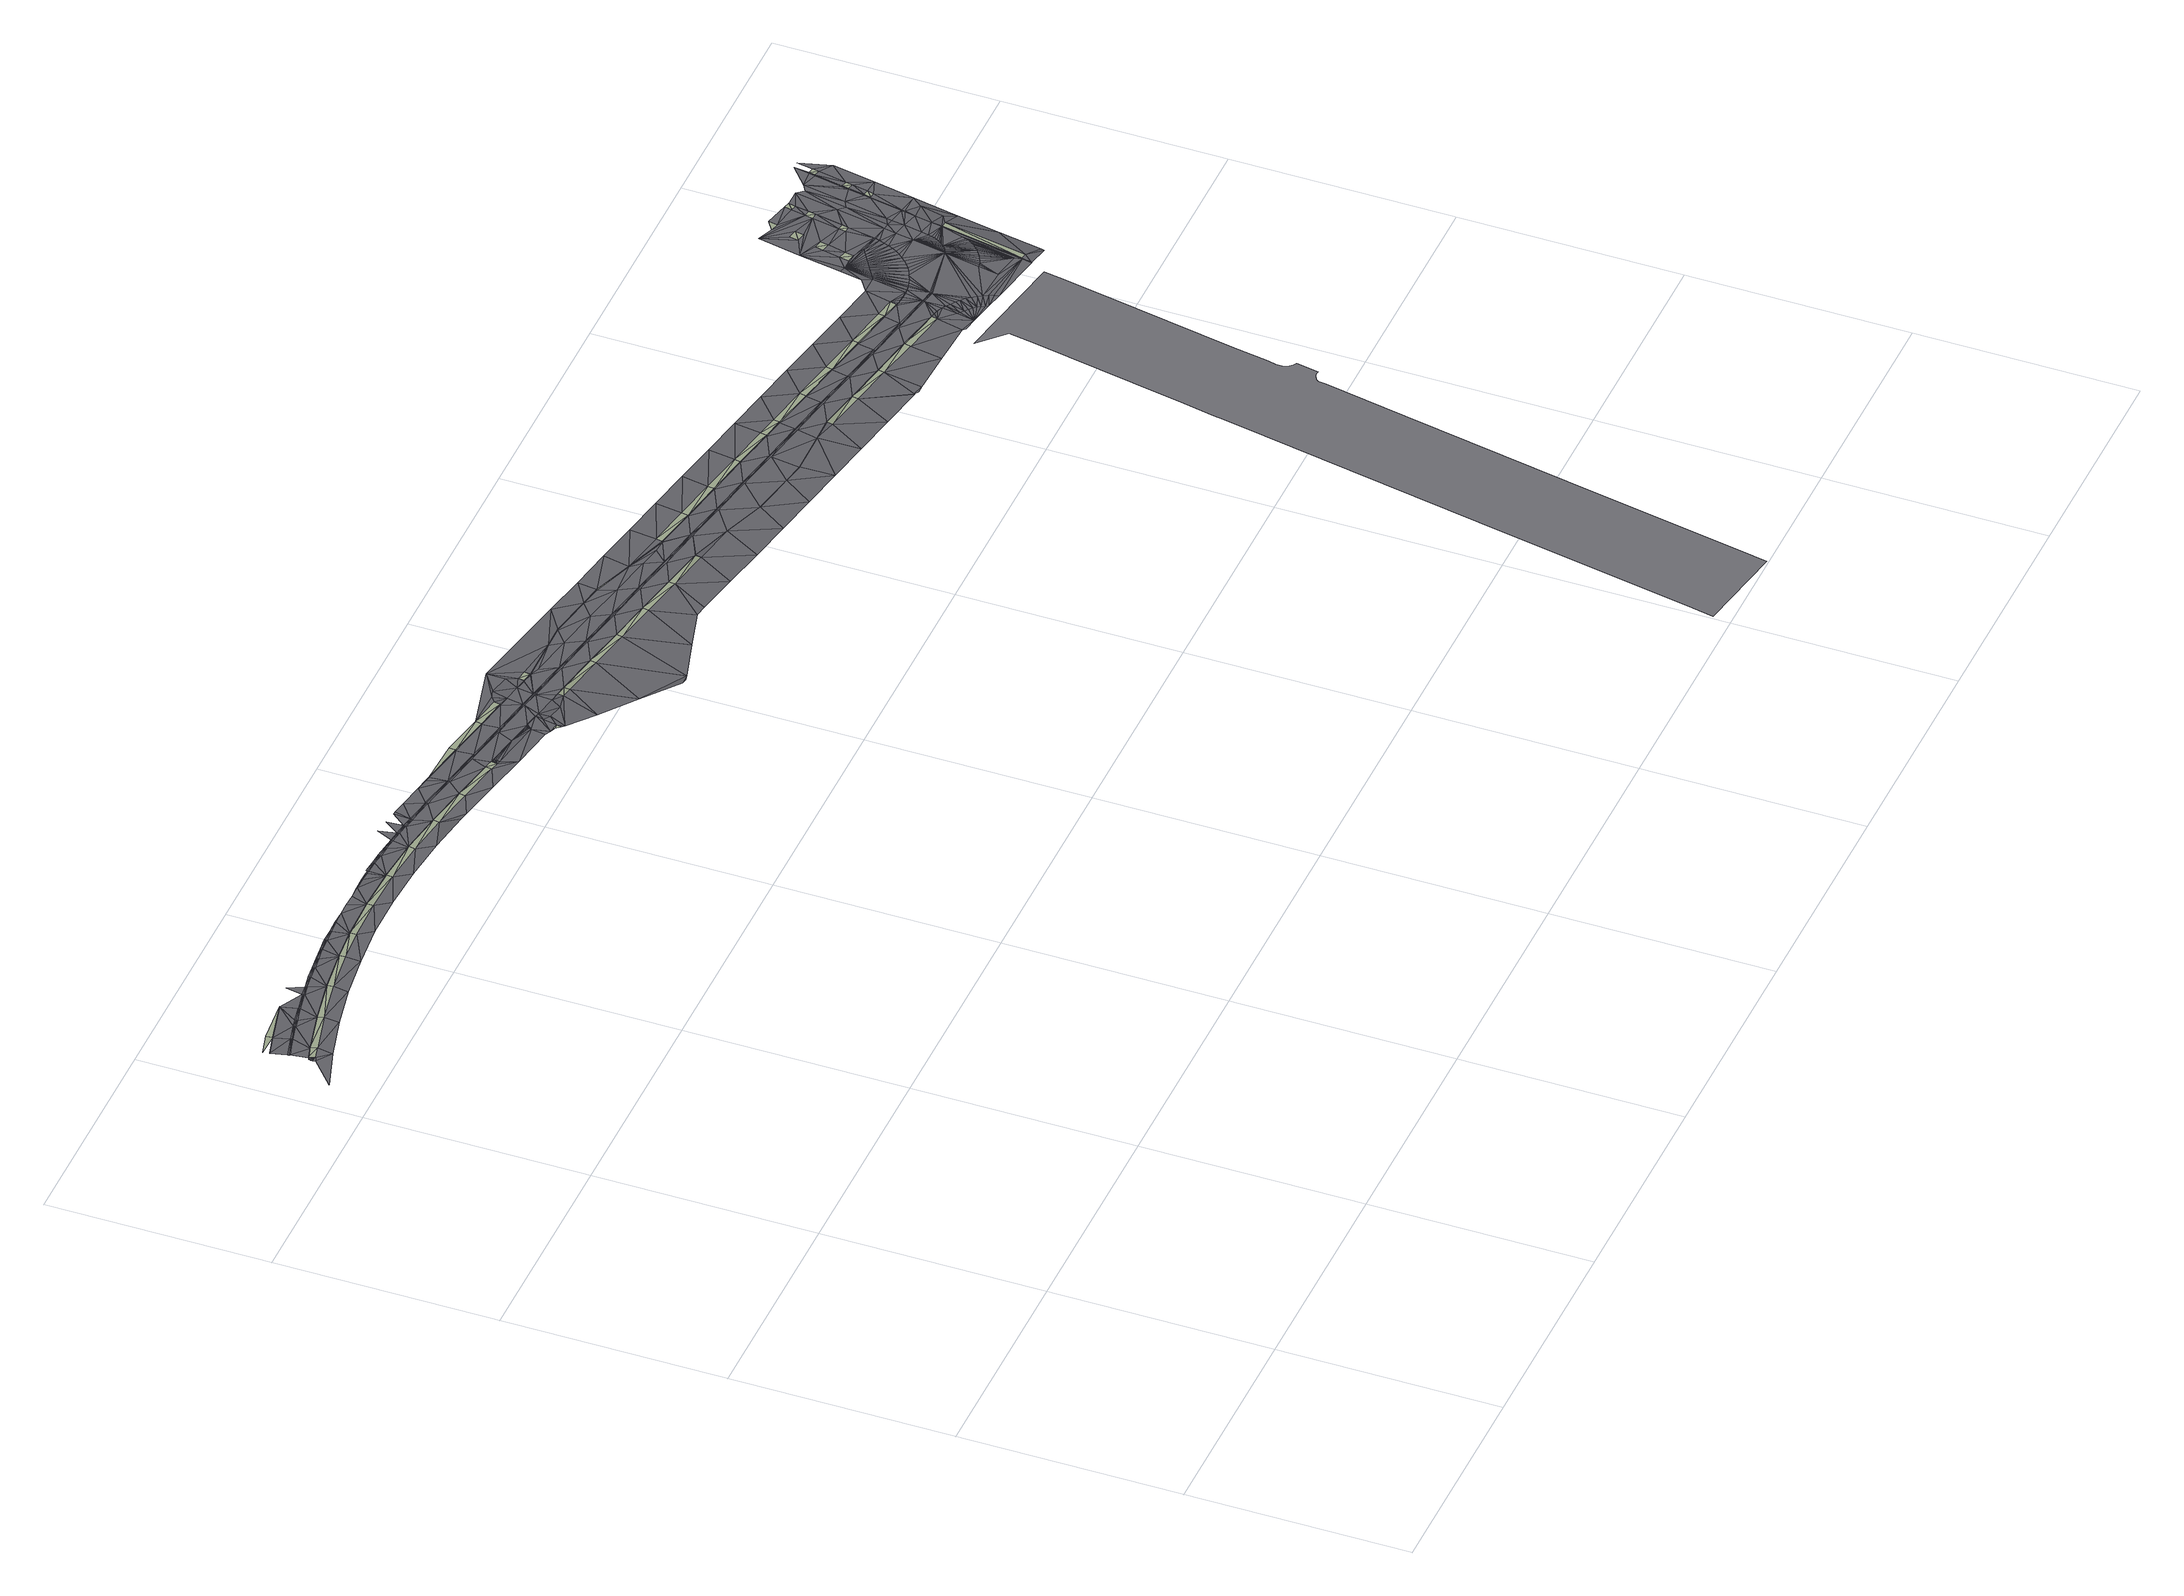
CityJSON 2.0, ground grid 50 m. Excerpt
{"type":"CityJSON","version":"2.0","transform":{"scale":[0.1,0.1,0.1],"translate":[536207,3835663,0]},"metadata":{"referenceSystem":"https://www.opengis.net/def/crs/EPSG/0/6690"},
"CityObjects":{
"road1":{"type":"Road","attributes":{"RoadStructureAttribute.sectionType":"1"},"geometry":[{"type":"MultiSurface","lod":"3","boundaries":[[[0,1,2]],[[3,0,4]],[[5,3,4]],[[6,5,4]],[[7,6,4]],[[8,9,10]],[[9,7,4]],[[11,8,10]],[[10,9,4]],[[11,10,12]],[[12,13,11]],[[4,12,10]],[[4,0,2]],[[14,13,12]],[[13,14,15]],[[16,4,2]],[[12,4,16]],[[17,18,15]],[[19,20,18]],[[20,19,21]],[[21,22,23]],[[24,12,16]],[[14,12,24]],[[14,25,15]],[[19,26,21]],[[22,27,28]],[[17,15,25]],[[19,18,17]],[[29,16,2]],[[21,26,22]],[[24,30,14]],[[14,31,25]],[[32,17,25]],[[33,19,17]],[[19,33,26]],[[24,16,34]],[[26,35,22]],[[22,36,27]],[[32,25,31]],[[33,17,32]],[[14,30,31]],[[33,35,26]],[[34,16,29]],[[37,24,34]],[[32,31,38]],[[24,37,30]],[[33,32,39]],[[35,36,22]],[[39,32,38]],[[40,33,39]],[[38,31,30]],[[41,39,38]],[[42,40,39]],[[33,40,35]],[[43,38,30]],[[44,34,29]],[[41,38,43]],[[42,39,41]],[[40,42,35]],[[45,43,30]],[[46,37,34]],[[47,30,37]],[[42,48,35]],[[41,43,45]],[[42,41,49]],[[49,41,45]],[[48,42,49]],[[50,34,44]],[[45,30,47]],[[46,34,50]],[[47,37,46]],[[51,49,45]],[[52,48,49]],[[48,52,53]],[[51,45,54]],[[52,49,51]],[[54,45,47]],[[47,55,54]],[[51,54,55]],[[52,51,56]],[[57,50,44]],[[56,51,55]],[[58,52,56]],[[59,55,47]],[[60,46,50]],[[61,56,55]],[[62,58,56]],[[57,63,50]],[[61,55,59]],[[62,56,61]],[[47,46,60]],[[60,64,47]],[[59,47,64]],[[61,59,65]],[[62,61,66]],[[60,50,63]],[[66,61,65]],[[67,62,66]],[[65,59,64]],[[68,66,65]],[[69,67,66]],[[70,65,64]],[[71,63,57]],[[68,65,70]],[[69,66,68]],[[72,70,64]],[[73,60,63]],[[74,64,60]],[[75,71,57]],[[68,70,72]],[[69,68,76]],[[76,68,72]],[[77,69,76]],[[72,64,74]],[[73,63,71]],[[74,60,73]],[[76,72,78]],[[77,76,79]],[[78,72,74]],[[79,76,78]],[[80,78,74]],[[79,78,80]],[[81,80,74]],[[82,74,73]],[[83,79,80]],[[84,71,75]],[[73,71,84]],[[83,80,81]],[[85,84,75]],[[81,74,82]],[[86,73,84]],[[82,73,86]],[[87,81,82]],[[88,87,82]],[[89,88,82]],[[90,82,86]],[[91,84,85]],[[92,88,89]],[[86,84,91]],[[93,91,85]],[[89,82,90]],[[92,89,94]],[[95,86,91]],[[96,92,94]],[[86,95,90]],[[94,89,90]],[[96,94,97]],[[97,94,90]],[[98,96,97]],[[99,97,90]],[[100,98,97]],[[100,97,99]],[[101,99,90]],[[102,95,91]],[[100,99,101]],[[95,103,90]],[[104,100,105]],[[106,101,90]],[[107,91,93]],[[105,100,101]],[[108,104,105]],[[109,105,101]],[[110,108,105]],[[109,101,106]],[[110,105,109]],[[106,90,103]],[[102,91,107]],[[103,95,102]],[[93,111,107]],[[109,106,112]],[[110,109,113]],[[113,109,112]],[[114,110,113]],[[112,106,103]],[[115,112,103]],[[113,112,115]],[[114,113,116]],[[116,113,115]],[[117,114,116]],[[118,115,103]],[[119,102,107]],[[120,107,111]],[[121,116,115]],[[122,117,116]],[[123,118,103]],[[121,115,118]],[[122,116,121]],[[124,117,122]],[[103,102,119]],[[119,125,103]],[[126,121,118]],[[127,122,121]],[[126,118,123]],[[127,121,126]],[[123,103,125]],[[119,107,120]],[[128,122,127]],[[111,129,120]],[[126,123,130]],[[127,126,131]],[[131,126,130]],[[130,123,125]],[[132,127,131]],[[133,127,132]],[[134,133,132]],[[120,129,135]],[[136,130,125]],[[137,134,132]],[[138,119,120]],[[139,125,119]],[[131,130,136]],[[132,131,140]],[[141,120,135]],[[140,131,136]],[[137,132,142]],[[142,132,140]],[[136,125,139]],[[138,120,141]],[[143,137,142]],[[119,138,139]],[[144,140,136]],[[145,142,140]],[[135,146,141]],[[147,136,139]],[[143,142,145]],[[144,136,147]],[[145,140,144]],[[148,141,146]],[[149,143,150]],[[150,143,145]],[[138,141,148]],[[150,151,149]],[[151,150,145]],[[151,152,149]],[[139,138,153]],[[147,139,154]],[[155,145,144]],[[153,138,148]],[[156,151,145]],[[154,139,153]],[[151,156,152]],[[144,147,157]],[[157,147,154]],[[148,146,158]],[[156,159,152]],[[153,148,160]],[[160,161,153]],[[154,153,161]],[[161,162,154]],[[163,144,157]],[[160,148,158]],[[157,154,162]],[[164,161,160]],[[158,165,160]],[[155,144,163]],[[160,166,164]],[[167,162,161]],[[160,165,168]],[[160,169,166]],[[156,145,155]],[[161,164,167]],[[160,168,170]],[[160,170,169]],[[164,171,167]],[[164,166,171]],[[168,165,172]],[[166,173,171]],[[172,170,168]],[[166,169,173]],[[172,174,170]],[[174,173,169]],[[174,169,170]],[[175,152,159]],[[176,162,167]],[[177,157,162]],[[178,165,158]],[[172,165,176]],[[167,171,176]],[[171,173,176]],[[174,172,176]],[[173,174,176]],[[179,155,163]],[[180,156,155]],[[156,180,159]],[[163,157,177]],[[159,181,175]],[[177,162,176]],[[165,178,176]],[[180,182,159]],[[178,158,183]],[[184,163,177]],[[179,163,184]],[[180,155,179]],[[185,186,176]],[[181,159,182]],[[176,178,187]],[[176,187,188]],[[177,176,186]],[[176,188,189]],[[183,190,178]],[[176,189,191]],[[176,191,185]],[[190,192,193]],[[188,187,194]],[[193,195,190]],[[196,187,178]],[[188,194,197]],[[189,188,197]],[[196,194,187]],[[198,184,177]],[[199,197,194]],[[189,197,200]],[[191,189,200]],[[199,200,197]],[[196,199,194]],[[201,178,190]],[[191,200,199]],[[185,191,199]],[[185,199,196]],[[196,186,185]],[[193,202,195]],[[201,196,178]],[[195,202,203]],[[190,195,204]],[[205,186,196]],[[206,180,179]],[[207,177,186]],[[208,195,203]],[[179,184,198]],[[180,206,182]],[[201,190,204]],[[204,195,208]],[[205,196,201]],[[209,201,204]],[[206,210,182]],[[208,209,204]],[[181,182,210]],[[207,186,205]],[[211,179,198]],[[203,212,208]],[[201,209,205]],[[210,213,181]],[[198,177,207]],[[207,205,209]],[[206,179,211]],[[214,203,215]],[[209,208,212]],[[216,181,213]],[[212,217,209]],[[218,211,198]],[[216,219,181]],[[220,207,209]],[[212,203,214]],[[206,221,210]],[[221,206,211]],[[222,198,207]],[[213,210,221]],[[214,217,212]],[[220,209,217]],[[216,213,221]],[[223,221,211]],[[221,224,216]],[[215,225,214]],[[225,215,226]],[[214,227,217]],[[223,211,218]],[[222,207,220]],[[218,198,222]],[[220,217,228]],[[228,217,227]],[[224,219,216]],[[224,221,223]],[[229,227,214]],[[230,222,220]],[[220,228,231]],[[228,227,229]],[[232,223,218]],[[229,214,225]],[[218,222,230]],[[233,224,223]],[[231,228,229]],[[233,219,224]],[[234,235,218]],[[218,235,232]],[[236,223,232]],[[237,220,231]],[[238,218,230]],[[226,239,225]],[[223,236,240]],[[233,223,240]],[[241,236,232]],[[232,235,241]],[[236,241,240]],[[235,242,241]],[[218,243,234]],[[240,219,233]],[[244,231,229]],[[230,220,237]],[[240,241,242]],[[242,235,234]],[[226,245,246]],[[219,240,247]],[[247,240,242]],[[243,218,238]],[[248,242,234]],[[234,243,248]],[[247,242,248]],[[229,225,239]],[[239,226,246]],[[245,249,246]],[[250,230,237]],[[251,243,238]],[[237,231,244]],[[238,230,250]],[[252,219,247]],[[253,229,239]],[[248,252,247]],[[244,229,253]],[[254,243,251]],[[255,251,238]],[[254,252,248]],[[248,243,254]],[[256,239,246]],[[257,237,244]],[[258,238,250]],[[250,237,257]],[[251,255,254]],[[253,239,256]],[[255,238,258]],[[244,253,259]],[[260,219,252]],[[246,261,256]],[[262,250,257]],[[263,252,254]],[[255,264,254]],[[257,244,265]],[[258,250,262]],[[259,253,256]],[[265,244,259]],[[266,255,258]],[[254,264,263]],[[267,256,261]],[[255,266,264]],[[268,257,265]],[[269,258,262]],[[270,259,256]],[[271,265,259]],[[262,257,268]],[[252,263,260]],[[266,258,269]],[[266,272,264]],[[263,264,272]],[[273,262,268]],[[267,261,274]],[[268,265,271]],[[269,262,273]],[[270,256,267]],[[260,263,275]],[[271,259,270]],[[275,263,272]],[[276,266,269]],[[266,276,272]],[[277,268,271]],[[278,269,273]],[[274,279,267]],[[280,260,275]],[[281,275,272]],[[279,274,282]],[[273,268,277]],[[276,283,272]],[[272,283,281]],[[270,267,279]],[[276,269,278]],[[271,270,284]],[[275,281,280]],[[285,273,277]],[[277,271,286]],[[278,273,285]],[[284,270,279]],[[286,271,284]],[[276,287,283]],[[279,282,288]],[[289,280,281]],[[290,276,278]],[[281,283,287]],[[291,277,286]],[[292,278,285]],[[293,284,279]],[[288,294,279]],[[295,281,287]],[[296,286,284]],[[285,277,291]],[[289,281,295]],[[287,276,290]],[[290,278,292]],[[297,285,291]],[[291,286,296]],[[290,298,287]],[[292,285,297]],[[279,294,293]],[[287,299,295]],[[296,284,293]],[[298,290,292]],[[294,288,300]],[[301,289,295]],[[298,299,287]],[[299,302,295]],[[303,293,294]],[[304,296,293]],[[304,293,303]],[[305,301,295]],[[306,291,296]],[[292,299,298]],[[307,292,297]],[[306,296,304]],[[305,295,302]],[[294,308,303]],[[309,304,303]],[[297,291,306]],[[299,292,307]],[[299,310,302]],[[311,302,310]],[[302,311,305]],[[294,300,308]],[[310,299,307]],[[312,297,306]],[[306,304,309]],[[310,313,311]],[[307,297,312]],[[309,303,308]],[[300,314,308]],[[313,310,307]],[[313,315,311]],[[305,311,315]],[[305,316,301]],[[315,317,305]],[[318,306,309]],[[319,307,312]],[[314,320,308]],[[312,306,318]],[[316,305,317]],[[309,308,320]],[[313,307,319]],[[318,309,321]],[[322,312,318]],[[321,309,320]],[[323,315,313]],[[319,312,322]],[[315,324,317]],[[320,314,325]],[[326,313,319]],[[327,316,317]],[[328,318,321]],[[329,321,320]],[[330,319,322]],[[323,313,326]],[[325,331,320]],[[315,323,324]],[[322,318,328]],[[327,317,324]],[[326,319,330]],[[328,321,329]],[[332,322,328]],[[329,320,331]],[[326,333,323]],[[330,322,332]],[[323,334,324]],[[325,335,331]],[[333,326,330]],[[336,327,324]],[[337,329,331]],[[338,328,329]],[[339,330,332]],[[340,331,335]],[[341,323,333]],[[323,341,334]],[[337,331,340]],[[332,328,338]],[[336,324,334]],[[338,329,337]],[[333,330,339]],[[342,340,335]],[[343,332,338]],[[344,341,333]],[[339,332,343]],[[341,344,334]],[[345,333,339]],[[346,336,334]],[[337,340,342]],[[344,347,334]],[[338,337,348]],[[335,349,342]],[[350,339,343]],[[333,345,344]],[[348,337,342]],[[343,338,351]],[[346,334,347]],[[351,338,348]],[[345,339,350]],[[352,344,345]],[[344,352,347]],[[353,343,351]],[[342,349,354]],[[350,343,353]],[[355,345,350]],[[352,356,347]],[[348,342,357]],[[357,358,348]],[[347,356,346]],[[351,348,358]],[[352,345,355]],[[354,349,359]],[[342,354,357]],[[358,360,351]],[[361,350,353]],[[362,346,356]],[[355,363,352]],[[364,357,354]],[[352,365,356]],[[353,351,360]],[[355,350,361]],[[366,354,359]],[[358,357,364]],[[367,355,361]],[[368,353,360]],[[360,358,369]],[[363,355,367]],[[361,353,368]],[[364,354,366]],[[362,356,365]],[[352,363,365]],[[369,358,364]],[[359,370,366]],[[371,360,369]],[[372,361,368]],[[366,370,373]],[[374,362,365]],[[363,375,365]],[[373,376,366]],[[368,360,371]],[[367,361,372]],[[373,377,378]],[[379,375,363]],[[363,367,379]],[[364,366,376]],[[375,380,365]],[[369,364,381]],[[376,373,378]],[[382,368,371]],[[372,368,382]],[[379,367,372]],[[371,369,383]],[[374,365,380]],[[381,364,376]],[[383,369,381]],[[384,372,382]],[[385,371,383]],[[376,378,386]],[[382,371,385]],[[387,374,380]],[[388,381,376]],[[375,389,380]],[[379,372,384]],[[390,382,385]],[[375,379,391]],[[384,382,390]],[[392,376,386]],[[383,381,388]],[[391,379,384]],[[385,383,393]],[[394,375,391]],[[388,376,392]],[[387,380,389]],[[375,394,389]],[[393,383,388]],[[395,384,390]],[[396,385,393]],[[390,385,396]],[[397,387,389]],[[392,386,398]],[[391,399,394]],[[394,400,389]],[[401,393,388]],[[391,384,395]],[[402,390,396]],[[399,400,394]],[[388,392,403]],[[395,390,402]],[[400,404,389]],[[403,405,388]],[[403,392,398]],[[399,391,395]],[[396,393,401]],[[397,389,404]],[[401,388,405]],[[398,406,407]],[[403,398,407]],[[408,395,402]],[[409,399,395]],[[410,405,403]],[[399,411,400]],[[412,396,401]],[[413,401,405]],[[403,407,414]],[[413,405,410]],[[400,415,404]],[[403,416,410]],[[402,396,412]],[[417,397,404]],[[418,413,410]],[[412,419,402]],[[403,420,416]],[[418,410,416]],[[403,414,420]],[[412,401,413]],[[421,418,416]],[[399,409,411]],[[412,413,418]],[[400,411,415]],[[416,420,421]],[[409,395,408]],[[402,419,408]],[[422,411,409]],[[409,423,422]],[[417,404,415]],[[415,411,422]],[[418,421,412]],[[422,424,415]],[[422,423,425]],[[423,409,408]],[[424,422,425]],[[424,426,415]],[[425,423,408]],[[426,427,415]],[[428,425,408]],[[424,425,428]],[[427,417,415]],[[426,424,428]],[[408,429,428]],[[428,429,426]],[[429,427,426]],[[430,417,427]],[[417,430,431]],[[430,432,431]],[[432,433,431]]],"semantics":{"surfaces":[{"type":"TrafficArea","function":"2000"},{"type":"AuxiliaryTrafficArea","function":"2000"},{"type":"TrafficArea","function":"1010"},{"type":"AuxiliaryTrafficArea","function":"5000"},{"type":"TrafficArea","function":"1000"}],"values":[0,0,0,0,0,1,0,1,0,1,1,0,0,1,2,0,3,4,4,2,1,3,1,2,2,3,4,4,0,1,1,2,4,4,2,3,1,3,4,4,2,2,0,3,4,1,4,1,4,4,2,4,4,2,2,0,4,4,2,2,3,1,2,4,4,4,4,0,2,3,1,4,4,2,4,4,2,2,4,4,0,4,4,2,3,4,4,0,4,4,1,1,2,4,4,3,4,4,2,4,4,2,0,4,4,2,3,1,0,4,4,4,4,2,3,1,4,4,2,4,2,4,2,1,4,0,3,4,0,2,3,1,2,2,2,1,0,4,3,0,2,4,3,4,1,2,4,2,4,2,4,4,2,3,4,1,4,2,0,4,4,4,4,4,4,2,3,1,0,4,4,4,4,2,2,4,4,4,4,2,3,0,4,4,2,4,4,2,1,1,4,4,4,4,2,3,2,0,4,4,4,2,4,2,2,0,2,2,3,1,4,4,0,4,2,4,2,3,2,1,4,4,0,2,2,4,4,0,1,2,3,1,2,1,1,2,4,3,2,1,1,4,2,0,1,3,3,1,1,4,0,2,0,0,4,0,1,0,0,2,1,0,0,1,1,1,1,1,1,1,1,1,3,0,2,0,0,0,0,0,0,4,2,1,4,3,2,0,1,0,4,4,2,0,3,0,0,2,0,0,0,0,3,1,3,0,1,1,0,4,0,1,1,0,0,0,1,1,1,1,3,0,0,0,1,2,2,0,4,1,0,0,1,0,1,0,3,2,4,0,1,3,4,2,2,0,0,0,0,4,0,2,0,1,2,4,0,0,2,0,2,0,0,0,0,2,4,4,2,1,0,0,3,4,2,1,2,3,4,0,1,0,2,2,1,2,4,0,0,0,1,1,0,1,2,0,1,4,3,1,0,0,3,2,1,1,0,3,0,0,4,2,2,4,0,3,0,1,2,2,1,1,0,2,4,4,2,3,2,1,0,0,4,1,2,2,4,3,1,2,1,0,2,2,4,3,1,4,0,2,2,1,4,0,2,4,3,0,1,1,2,2,2,4,0,0,1,0,4,2,1,3,2,1,0,4,2,4,3,1,2,0,0,2,1,2,4,3,0,1,1,4,0,2,2,4,2,2,4,3,1,1,2,0,0,2,1,0,1,1,0,2,2,4,2,0,0,1,4,2,1,1,0,0,2,4,2,1,4,1,0,2,1,3,0,3,2,4,0,4,0,1,2,2,4,1,1,4,3,0,2,0,2,1,4,1,0,3,4,0,2,2,4,1,1,4,3,0,2,0,1,2,4,0,1,3,1,4,0,2,2,0,4,1,4,3,2,0,1,3,2,0,4,1,1,4,0,2,2,1,3,4,0,4,2,3,1,1,0,2,1,0,0,2,4,0,1,3,3,4,2,0,1,2,4,2,1,4,3,0,3,1,0,2,4,0,0,3,0,4,2,0,1,1,3,3,1,0,4,4,2,2,0,3,1,4,2,0,4,0,3,3,2,4,1,4,0,1,2,2,1,3,0,3,1,4,2,4,0,0,1,3,1,2,4,1,3,4,3,3,0,2,2,0,1,0,0,4,2,0,1,2,1,0,1,3,0,4,0,1,4,0,1,0,2,1,1,2,3,1,2,4,1,1,0,0,2,0,1,2,1,0,2,0,2,1,0,1,2,1,1,0,0,0,0]}}]},
"road2":{"type":"Road","geometry":[{"type":"MultiSurface","lod":"1","boundaries":[[[434,435,436,437,438,439,440,441,442,443,444,445,446,447,448,449,450,451,452,453,454,455,456,457,458,459,460,461,462,463,464,465,466,467,468]]]}]},
"road3":{"type":"Road","attributes":{"RoadStructureAttribute.sectionType":"1"},"geometry":[{"type":"MultiSurface","lod":"3","boundaries":[[[469,433,432]],[[470,432,471]],[[469,432,470]],[[471,432,472]],[[470,471,472]],[[473,469,470]],[[472,474,470]],[[472,432,475]],[[470,474,473]],[[476,469,473]],[[474,477,473]],[[478,469,476]],[[472,479,474]],[[476,473,477]],[[480,469,481]],[[477,478,476]],[[478,482,469]],[[474,483,477]],[[481,469,484]],[[472,475,479]],[[479,483,474]],[[485,480,481]],[[486,478,477]],[[487,485,481]],[[487,480,485]],[[469,482,484]],[[481,484,487]],[[477,483,486]],[[482,480,487]],[[480,488,489]],[[479,490,491]],[[479,492,483]],[[484,482,487]],[[482,478,486]],[[492,479,491]],[[486,483,492]],[[489,493,494]],[[491,490,495]],[[489,488,493]],[[486,492,496]],[[492,491,497]],[[496,492,497]],[[480,482,488]],[[498,482,486]],[[499,494,493]],[[495,500,491]],[[500,497,491]],[[488,501,493]],[[486,496,498]],[[496,497,502]],[[500,502,497]],[[498,496,502]],[[488,482,498]],[[503,504,505]],[[506,500,495]],[[505,506,503]],[[493,501,499]],[[488,498,507]],[[495,503,506]],[[498,502,508]],[[507,498,508]],[[509,501,488]],[[500,508,502]],[[488,507,509]],[[505,504,510]],[[507,508,511]],[[509,507,511]],[[499,501,512]],[[501,509,512]],[[510,513,505]],[[500,514,508]],[[514,511,508]],[[509,511,515]],[[505,516,506]],[[512,509,515]],[[513,516,505]],[[514,515,511]],[[506,517,500]],[[513,510,518]],[[516,517,506]],[[517,514,500]],[[519,520,518]],[[513,518,520]],[[513,521,516]],[[521,522,516]],[[518,523,519]],[[520,521,513]],[[522,524,516]],[[521,520,525]],[[526,525,520]],[[519,526,520]],[[516,524,517]],[[525,522,521]],[[527,528,525]],[[522,525,528]],[[523,529,519]],[[529,526,519]],[[525,526,527]],[[528,530,522]],[[530,531,522]],[[522,531,524]],[[527,530,528]],[[529,527,526]],[[527,532,530]],[[531,533,524]],[[529,532,527]],[[534,530,532]],[[531,530,534]],[[533,535,524]],[[535,536,524]],[[533,531,534]],[[529,537,532]],[[532,538,534]],[[534,535,533]],[[537,538,532]],[[538,539,534]],[[535,534,539]],[[539,536,535]],[[538,540,539]],[[537,540,538]],[[537,541,540]]],"semantics":{"surfaces":[{"type":"TrafficArea","function":"2000"},{"type":"AuxiliaryTrafficArea","function":"5000"},{"type":"AuxiliaryTrafficArea","function":"2000"},{"type":"TrafficArea","function":"1010"},{"type":"TrafficArea","function":"1000"}],"values":[0,0,0,0,1,0,1,0,0,0,0,0,0,1,0,1,0,0,0,0,0,0,0,1,0,0,1,0,0,0,2,0,0,0,2,1,1,3,0,1,2,2,0,0,0,3,3,0,0,2,3,2,1,4,4,4,0,1,4,2,2,0,3,0,3,2,2,1,1,3,3,3,2,4,2,3,3,4,2,4,4,0,2,3,3,0,2,3,2,1,1,4,2,0,2,0,0,0,2,2,3,1,0,1,3,0,0,2,3,3,2,0,0,2,0,1,2,2,1,0,0]}}]},
"road4":{"type":"Road","attributes":{"RoadStructureAttribute.sectionType":"4"},"geometry":[{"type":"MultiSurface","lod":"3","boundaries":[[[542,432,543]],[[544,432,545]],[[546,432,547]],[[547,432,542]],[[475,432,548]],[[548,432,549]],[[549,432,550]],[[550,432,551]],[[551,432,552]],[[552,432,546]],[[545,432,553]],[[553,432,430]],[[554,432,544]],[[555,432,554]],[[556,432,555]],[[557,432,556]],[[558,432,557]],[[543,432,558]],[[543,559,542]],[[560,544,545]],[[545,561,560]],[[547,562,546]],[[562,563,546]],[[542,559,547]],[[559,562,547]],[[548,564,475]],[[564,479,475]],[[549,565,548]],[[565,564,548]],[[550,566,549]],[[566,565,549]],[[551,567,550]],[[567,566,550]],[[552,568,551]],[[568,567,551]],[[546,563,552]],[[563,568,552]],[[543,569,559]],[[553,570,545]],[[553,571,570]],[[430,571,553]],[[430,427,571]],[[545,570,561]],[[544,572,554]],[[544,560,572]],[[554,573,555]],[[554,572,573]],[[555,574,556]],[[555,573,574]],[[556,575,557]],[[556,574,575]],[[557,575,558]],[[575,576,558]],[[558,576,543]],[[576,569,543]],[[577,414,578]],[[578,579,577]],[[579,578,580]],[[580,581,579]],[[580,582,583]],[[583,581,580]],[[583,582,584]],[[584,585,583]],[[585,584,586]],[[586,587,585]],[[586,588,587]],[[589,588,586]],[[589,590,588]],[[590,589,591]],[[591,592,590]],[[592,591,593]],[[593,594,592]],[[593,595,594]],[[577,420,414]],[[414,407,578]],[[578,407,580]],[[580,407,582]],[[582,407,584]],[[584,407,586]],[[586,407,589]],[[589,407,591]],[[591,407,593]],[[596,597,598]],[[598,523,596]],[[599,598,597]],[[596,523,600]],[[523,518,600]],[[601,602,603]],[[603,604,601]],[[602,605,603]],[[605,606,603]],[[606,599,603]],[[599,606,598]],[[607,599,597]],[[597,608,607]],[[600,609,596]],[[596,609,608]],[[608,597,596]],[[610,611,612]],[[611,613,612]],[[614,611,610]],[[615,590,614]],[[612,616,617]],[[617,616,618]],[[618,616,619]],[[619,616,620]],[[620,616,621]],[[621,616,622]],[[622,616,623]],[[623,616,624]],[[625,626,624]],[[624,627,625]],[[624,628,627]],[[624,629,628]],[[624,630,629]],[[624,631,630]],[[624,616,631]],[[625,632,626]],[[625,633,632]],[[633,625,634]],[[634,625,635]],[[635,625,636]],[[636,625,637]],[[637,625,615]],[[611,594,595]],[[595,638,611]],[[611,592,594]],[[611,590,592]],[[625,587,588]],[[588,590,625]],[[625,639,587]],[[639,585,587]],[[639,583,585]],[[639,581,583]],[[639,579,581]],[[639,640,579]],[[639,412,640]],[[625,641,639]],[[625,642,641]],[[625,573,642]],[[613,643,616]],[[613,644,643]],[[613,645,644]],[[613,646,645]],[[613,647,646]],[[613,648,647]],[[613,649,648]],[[613,608,649]],[[608,650,649]],[[608,609,650]],[[609,651,650]],[[609,652,651]],[[652,510,651]],[[510,504,651]],[[642,570,653]],[[653,408,642]],[[642,561,570]],[[642,560,561]],[[642,572,560]],[[642,573,572]],[[625,574,573]],[[625,575,574]],[[625,576,575]],[[625,569,576]],[[625,559,569]],[[625,654,559]],[[654,562,559]],[[654,563,562]],[[654,568,563]],[[654,567,568]],[[654,655,567]],[[655,566,567]],[[655,656,566]],[[655,495,656]],[[495,657,656]],[[495,490,657]],[[653,429,408]],[[412,421,640]],[[590,611,614]],[[625,590,615]],[[612,613,616]],[[650,651,654]],[[655,654,651]],[[654,649,650]],[[627,628,654]],[[654,625,627]],[[628,629,654]],[[629,630,654]],[[630,631,654]],[[631,616,654]],[[616,643,654]],[[643,644,654]],[[644,645,654]],[[645,646,654]],[[646,647,654]],[[647,648,654]],[[648,649,654]],[[617,618,610]],[[610,612,617]],[[618,619,610]],[[619,620,610]],[[620,621,610]],[[621,622,610]],[[622,623,610]],[[623,624,610]],[[624,626,610]],[[626,632,610]],[[632,633,610]],[[633,634,610]],[[610,635,636]],[[636,614,610]],[[610,634,635]],[[636,637,614]],[[637,615,614]],[[651,503,655]],[[651,504,503]],[[503,495,655]],[[419,412,641]],[[412,639,641]],[[642,408,641]],[[408,419,641]],[[603,599,604]],[[599,607,604]],[[421,420,577]],[[577,640,421]],[[577,579,640]],[[429,653,571]],[[571,427,429]],[[653,570,571]],[[613,611,607]],[[607,608,613]],[[611,604,607]],[[611,601,604]],[[611,638,601]],[[652,600,518]],[[518,510,652]],[[652,609,600]],[[656,657,565]],[[565,566,656]],[[657,564,565]],[[657,490,564]],[[490,479,564]]],"semantics":{"surfaces":[{"type":"TrafficArea","function":"2000"},{"type":"TrafficArea","function":"1020"},{"type":"AuxiliaryTrafficArea","function":"5000"},{"type":"AuxiliaryTrafficArea","function":"2000"}],"values":[0,0,0,0,0,0,0,0,0,0,0,0,0,0,0,0,0,0,0,0,0,0,0,0,0,0,0,0,0,0,0,0,0,0,0,0,0,0,0,0,0,0,0,0,0,0,0,0,0,0,0,0,0,0,0,0,0,0,0,0,0,0,0,0,0,0,0,0,0,0,0,0,0,0,0,0,0,0,0,0,0,0,0,0,0,0,0,0,0,0,0,0,0,0,0,0,0,0,1,1,1,1,1,1,1,1,1,1,1,1,1,1,1,1,1,1,1,1,1,1,1,1,1,1,1,1,1,1,1,1,1,1,1,1,1,1,1,1,1,1,1,1,1,1,1,1,1,1,1,1,1,1,1,1,1,1,1,1,1,1,1,1,1,1,1,1,1,1,1,1,1,1,1,1,1,1,1,1,1,1,1,1,1,1,1,1,1,1,1,1,1,1,1,1,1,1,1,1,1,1,1,1,1,1,1,1,1,1,1,1,1,1,1,1,1,1,1,1,1,1,1,2,2,3,3,3,3,3,3,3,3,3,3,3,3,3,3,3,3,3,3,3]}}]}
},
"vertices":[
[71,2131,56],[9,2077,57],[104,2107,57],[69,2137,56],[81,2135,56],[69,2139,56],[69,2142,56],[71,2145,56],[72,2147,54],[72,2147,56],[75,2148,56],[75,2148,54],[77,2149,56],[77,2149,54],[106,2158,54],[71,2187,54],[110,2143,56],[118,2202,55],[70,2189,54],[118,2205,55],[70,2192,54],[60,2228,54],[108,2241,56],[60,2228,56],[106,2158,56],[119,2200,55],[108,2241,54],[105,2255,56],[56,2242,56],[201,2132,57],[203,2181,54],[158,2210,55],[158,2212,55],[157,2215,55],[206,2167,56],[206,2264,54],[206,2264,56],[203,2181,56],[178,2214,55],[177,2217,55],[176,2219,55],[214,2225,55],[214,2227,55],[215,2222,55],[299,2151,57],[260,2231,55],[302,2199,57],[302,2199,55],[259,2236,55],[259,2233,55],[304,2185,57],[285,2237,55],[284,2240,55],[268,2275,54],[285,2235,55],[316,2239,55],[316,2242,55],[399,2164,57],[315,2245,55],[347,2243,55],[401,2212,56],[347,2246,55],[346,2249,55],[402,2198,56],[401,2212,54],[377,2247,55],[377,2250,55],[377,2253,55],[408,2253,55],[407,2256,55],[408,2251,55],[476,2203,57],[438,2253,55],[475,2218,57],[475,2218,55],[498,2172,58],[438,2256,55],[438,2259,55],[469,2255,55],[469,2258,55],[499,2257,55],[529,2258,55],[575,2221,55],[499,2260,55],[575,2206,57],[598,2173,58],[575,2221,57],[558,2259,55],[588,2258,55],[617,2258,55],[675,2218,55],[674,2203,57],[617,2260,55],[698,2168,58],[645,2257,56],[675,2218,57],[645,2260,56],[666,2256,56],[666,2259,56],[674,2255,56],[674,2258,56],[702,2254,56],[775,2209,58],[775,2209,56],[674,2261,56],[702,2256,56],[729,2251,56],[773,2194,58],[702,2259,56],[729,2254,56],[730,2257,56],[798,2158,58],[756,2249,56],[757,2252,56],[757,2254,56],[783,2246,56],[783,2249,56],[784,2251,56],[809,2242,56],[874,2194,57],[871,2180,57],[809,2245,56],[810,2248,56],[835,2238,56],[802,2287,55],[874,2194,55],[835,2241,56],[836,2244,56],[834,2282,55],[896,2142,59],[860,2234,56],[860,2237,56],[861,2240,56],[864,2277,55],[871,2276,55],[916,2139,58],[919,2224,56],[901,2271,55],[972,2176,58],[972,2176,56],[920,2227,56],[969,2162,58],[920,2230,56],[959,2261,55],[1002,2212,56],[1002,2214,56],[1014,2120,58],[1001,2209,56],[1068,2144,58],[988,2255,57],[988,2255,55],[999,2253,55],[999,2253,57],[1070,2158,58],[1070,2158,56],[1101,2196,56],[1098,2235,55],[1086,2193,56],[1112,2101,58],[1098,2235,57],[1088,2140,58],[1091,2154,58],[1091,2154,56],[1100,2194,56],[1093,2153,58],[1097,2138,57],[1095,2152,58],[1093,2153,56],[1098,2144,58],[1097,2149,58],[1098,2147,58],[1095,2152,56],[1098,2144,57],[1097,2149,56],[1098,2147,57],[1100,2249,57],[1169,2140,56],[1184,2175,56],[1216,2116,58],[1199,2178,56],[1196,2217,55],[1199,2231,57],[1196,2217,57],[1210,2083,59],[1198,2175,56],[1224,2129,56],[1227,2129,56],[1217,2121,58],[1218,2124,57],[1219,2126,57],[1224,2076,59],[1222,2128,57],[1233,2072,59],[1235,2072,59],[1218,2124,58],[1247,2072,59],[1227,2129,58],[1219,2126,58],[1254,2165,57],[1224,2129,58],[1222,2128,58],[1259,2123,58],[1245,2062,59],[1251,2056,58],[1255,2105,58],[1259,2123,56],[1266,2204,56],[1283,2157,57],[1269,2094,58],[1270,2121,56],[1266,2204,58],[1284,2162,57],[1303,2087,58],[1269,2218,58],[1338,2094,59],[1309,2009,58],[1281,2229,58],[1322,2112,56],[1324,2155,57],[1345,2266,59],[1323,2149,57],[1291,2199,56],[1352,2147,57],[1330,2192,56],[1300,2234,58],[1363,2089,59],[1387,1947,59],[1341,2108,58],[1341,2108,56],[1365,2104,58],[1353,2147,57],[1365,2104,56],[1354,2187,56],[1347,2224,58],[1378,2183,56],[1356,2187,56],[1354,2187,58],[1421,2131,57],[1422,2137,57],[1461,2071,59],[1358,2201,58],[1356,2187,58],[1378,2183,58],[1380,2183,56],[1464,2086,57],[1466,1884,60],[1490,1885,59],[1381,2197,58],[1380,2183,58],[1477,1882,60],[1451,2129,57],[1402,2175,56],[1480,2184,58],[1464,2086,59],[1480,2184,56],[1500,2157,56],[1559,2053,58],[1519,2113,57],[1521,2118,57],[1562,2067,58],[1587,2221,58],[1586,1912,59],[1549,2110,57],[1533,2185,57],[1533,2185,55],[1562,2067,56],[1598,2139,56],[1657,2034,59],[1618,2095,57],[1619,2100,57],[1660,2049,59],[1660,2049,57],[1631,2167,56],[1647,2092,57],[1681,1938,58],[1631,2167,58],[1697,2120,56],[1716,2077,57],[1717,2082,57],[1756,2016,58],[1686,2202,58],[1680,2158,58],[1708,1933,58],[1680,2158,56],[1758,2031,58],[1746,2074,57],[1758,2031,56],[1774,2125,56],[1806,1915,58],[1784,2184,59],[1795,2102,56],[1814,2058,57],[1815,2064,57],[1857,2012,58],[1854,1998,59],[1774,2125,58],[1857,2012,56],[1844,2056,57],[1844,2093,56],[1872,2091,56],[1905,1896,58],[1882,2166,59],[1872,2091,58],[1858,2012,58],[1858,2012,56],[1876,2105,58],[1913,2040,57],[1914,2046,57],[1952,1980,59],[1952,1980,57],[1873,2091,56],[1873,2091,58],[1942,2038,57],[1970,2073,56],[2003,1878,58],[1970,2073,58],[1980,2148,59],[1973,2088,58],[2011,2022,57],[2012,2027,57],[2049,1946,59],[2049,1946,57],[2041,2019,57],[2069,2055,58],[2071,2070,58],[2101,1860,58],[2069,2055,56],[2079,2130,59],[2109,2004,57],[2147,1928,57],[2110,2009,57],[2147,1928,59],[2139,2001,57],[2167,2037,57],[2170,2051,59],[2200,1842,58],[2177,2111,60],[2197,1919,57],[2207,1986,57],[2209,1991,57],[2197,1919,59],[2167,2037,59],[2297,1920,59],[2237,1983,57],[2265,2019,59],[2265,2019,57],[2275,2093,60],[2268,2033,59],[2297,1920,57],[2298,1824,58],[2307,1973,58],[2306,1967,58],[2315,2010,59],[2336,1965,58],[2347,1907,60],[2315,2010,57],[2317,2024,59],[2350,1921,59],[2350,1921,57],[2396,1806,59],[2404,1949,58],[2405,1955,58],[2374,2075,60],[2413,1991,59],[2445,1903,59],[2415,2006,59],[2443,1889,59],[2413,1991,57],[2434,1947,58],[2445,1903,57],[2497,1787,60],[2502,1931,58],[2503,1936,58],[2499,1789,60],[2472,2057,60],[2511,1973,59],[2541,1871,59],[2508,1782,60],[2525,1782,60],[2511,1973,57],[2514,1987,59],[2544,1885,59],[2503,1934,58],[2544,1885,57],[2602,1918,58],[2587,1915,58],[2625,1778,60],[2570,2039,60],[2642,1867,59],[2612,1969,59],[2601,1915,58],[2609,1955,57],[2639,1852,59],[2642,1867,57],[2609,1955,59],[2700,1900,58],[2686,1897,58],[2669,2020,61],[2725,1774,60],[2708,1937,58],[2708,1937,60],[2743,1848,57],[2699,1897,58],[2740,1834,59],[2710,1951,60],[2743,1848,59],[2731,1767,60],[2762,1762,60],[2785,1884,58],[2751,1928,58],[2752,1846,60],[2751,1928,60],[2784,1879,58],[2752,1846,58],[2770,1802,60],[2754,1943,60],[2763,1843,60],[2767,2002,61],[2763,1843,58],[2784,1881,58],[2776,1838,60],[2776,1838,58],[2757,1927,60],[2757,1927,58],[2768,1926,60],[2768,1926,58],[2780,1925,60],[2793,1925,60],[2780,1925,58],[2793,1925,58],[2807,2002,60],[2797,2023,61],[2820,2069,60],[2806,2072,61],
[2939,1132,0],[2933,1138,0],[2929,1146,0],[2927,1154,0],[2927,1162,0],[2927,1167,0],[2931,1185,0],[2946,1271,0],[3002,1571,0],[3009,1609,0],[3020,1671,0],[3026,1714,0],[2762,1762,0],[2818,1708,0],[2807,1646,0],[2750,1341,0],[2744,1308,0],[2728,1222,0],[2724,1200,0],[2706,1103,0],[2669,900,0],[2597,515,0],[2518,89,0],[2509,41,0],[2712,4,0],[2718,37,0],[2799,477,0],[2871,862,0],[2906,1049,0],[2909,1066,0],[2913,1072,0],[2923,1078,0],[2930,1079,0],[2937,1078,0],[2946,1128,0],
[2824,2169,60],[2848,2091,60],[2844,2070,60],[2863,2066,60],[2857,2131,60],[2867,2087,60],[2892,2056,60],[2861,2150,60],[2876,2127,60],[2879,2146,60],[2932,2049,60],[2843,2267,60],[2867,2190,60],[2944,2189,60],[2930,2111,60],[2887,2186,60],[2871,2210,60],[2932,2127,60],[2891,2206,60],[2947,2206,60],[2878,2252,60],[2932,2049,58],[2943,2109,58],[2943,2109,60],[2897,2248,60],[2901,2268,60],[2969,2042,59],[2946,2124,60],[2946,2124,58],[2958,2187,60],[2956,2255,60],[2990,2153,59],[2953,2238,60],[2958,2187,58],[2984,2040,59],[2999,2037,58],[3001,2049,58],[3002,2138,59],[2961,2203,60],[2961,2203,58],[2966,2235,60],[3036,2030,58],[2966,2235,58],[2970,2252,60],[3050,2104,58],[3008,2251,59],[2970,2252,58],[3019,2147,59],[3020,2236,59],[3036,2030,60],[3063,2102,60],[3050,2104,60],[3053,2119,58],[3059,2156,58],[3082,2022,59],[3037,2246,59],[3053,2119,60],[3066,2117,60],[3073,2153,60],[3059,2156,60],[3099,2115,59],[3062,2171,60],[3062,2171,58],[3075,2168,60],[3074,2235,58],[3074,2235,60],[3077,2250,58],[3083,2285,58],[3117,2213,59],[3087,2232,60],[3077,2250,60],[3090,2247,60],[3096,2283,60],
[2851,2030,59],[2847,2028,59],[2823,2012,59],[2818,2009,59],[2860,2036,59],[2855,2033,59],[2889,2054,60],[2883,2050,60],[2876,2046,59],[2870,2042,59],[2864,2039,59],[2813,2006,60],[2827,2015,59],[2831,2018,59],[2835,2020,59],[2839,2023,59],[2843,2025,59],[2896,1974,58],[2827,1931,58],[2819,1929,58],[2904,1983,58],[2911,1992,58],[2931,2045,60],[2929,2036,59],[2926,2025,58],[2922,2013,58],[2917,2003,58],[2888,1966,58],[2815,1928,58],[2804,1926,59],[2838,1935,58],[2849,1940,58],[2860,1945,58],[2870,1951,58],[2879,1958,58],[2785,1833,59],[2776,1799,59],[2795,1827,58],[2784,1793,59],[2805,1820,58],[2792,1787,59],[2814,1813,58],[2799,1780,59],[2823,1805,58],[2805,1774,59],[2831,1796,58],[2838,1786,58],[2810,1767,59],[2844,1776,58],[2814,1759,59],[2850,1765,58],[2818,1752,59],[2854,1755,58],[2857,1745,58],[3062,1999,60],[3049,1944,60],[3063,1918,58],[3032,1933,60],[3035,2022,60],[2979,1723,59],[3026,1714,58],[2997,1743,60],[2984,1745,60],[3028,1721,58],[3045,1820,58],[3019,1935,60],[3023,1959,58],[3030,1998,58],[2981,1761,58],[2984,1745,58],[3004,1884,58],[3019,1935,58],[2919,1772,58],[2928,1818,59],[2961,1910,59],[3001,1876,58],[2999,1870,58],[2995,1864,58],[2992,1859,58],[2988,1853,58],[2983,1849,58],[2978,1844,59],[2973,1840,59],[2942,1897,59],[2968,1836,59],[2945,1898,59],[2947,1899,59],[2950,1901,59],[2954,1903,59],[2957,1906,59],[2962,1832,59],[2957,1829,59],[2951,1826,59],[2945,1823,59],[2939,1821,59],[2933,1819,59],[2979,1723,58],[2813,1873,59],[2785,1833,58],[2814,1876,59],[2814,1879,59],[2965,1914,59],[2969,1918,59],[2972,1923,59],[2976,1929,59],[2978,1935,59],[2981,1942,59],[2983,1950,59],[2986,1967,59],[2994,2007,59],[3035,2022,58],[2804,1926,58],[2957,1974,59],[2964,2014,58],[2929,2036,58],[2931,2045,58]
]}
